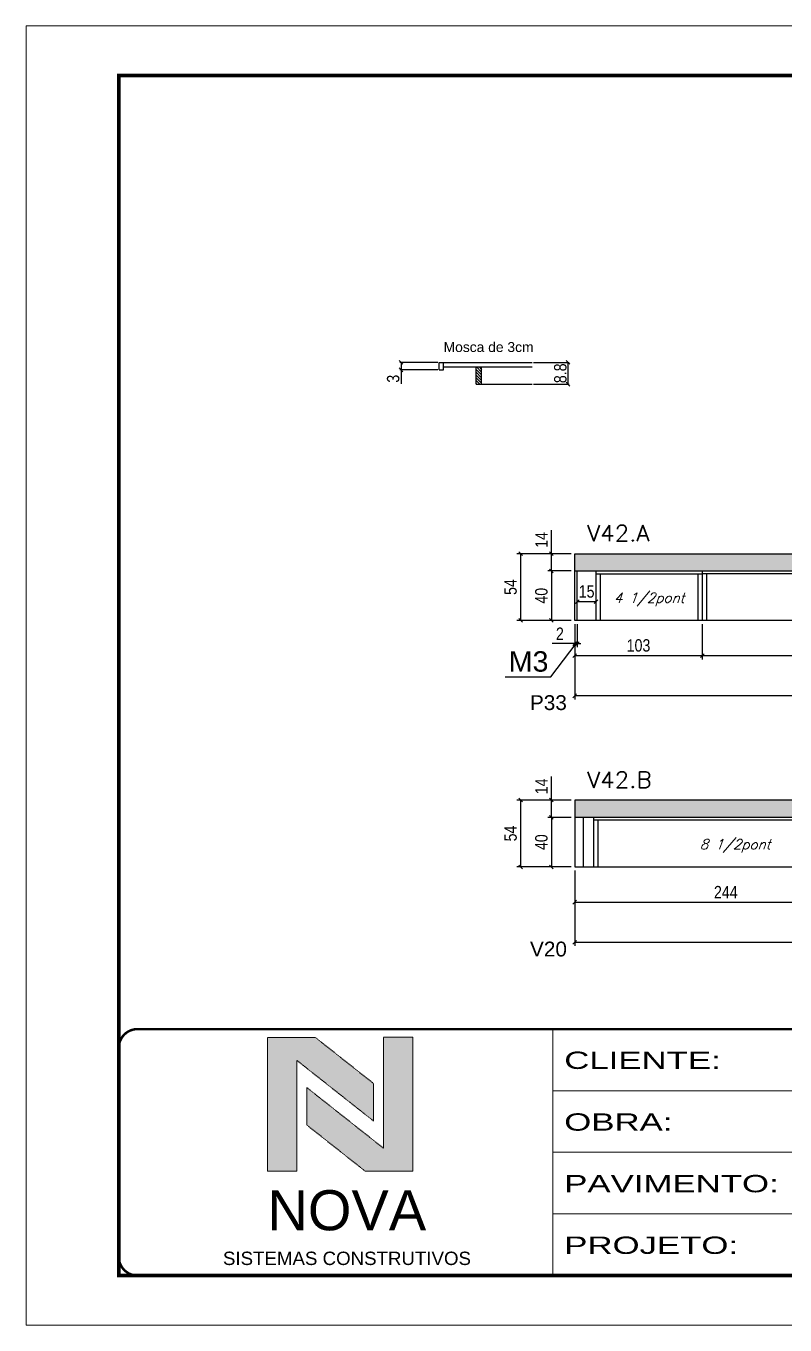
# Model space of a CAD drawing. Extents: x 0 to 6325, y 5574 to 19307.
# Drawn here: x 3170 to 3783, y 11317 to 12367 of the extents above; entities that cross this region are included whole.
import ezdxf

# ---------------------------------------------------------------- set-up
doc = ezdxf.new("R2010")
doc.units = 0
doc.linetypes.add('CONTINUO', pattern=[0])
doc.linetypes.add('DASHED', pattern=[0.75, 0.5, -0.25])
for name, color, linetype in [('1', 1, 'Continuous'), ('5', 5, 'Continuous'), ('COTA', 241, 'Continuous'), ('NOMENCLATURA', 7, 'Continuous'), ('Painéis', 200, 'Continuous'), ('SARR_2.2x7', 40, 'Continuous'), ('SARR_3.5x7', 81, 'Continuous'), ('texto', 7, 'Continuous')]:
    doc.layers.add(name, color=color, linetype=linetype)
for name, color, linetype, lineweight in [('CARIMBO-LEGENDA', 75, 'Continuous', 15), ('Folhas', 255, 'Continuous', 9), ('SARRAFO DE PRESSAO', 251, 'DASHED', 9), ('Texto Seção', 7, 'Continuous', 15)]:
    doc.layers.add(name, color=color, linetype=linetype, lineweight=lineweight)
doc.styles.add('arial', font='arial.ttf')
doc.styles.add('COTA TECNICA', font='techl___.ttf', dxfattribs={"height": 10})
doc.styles.add('COTA TECNICA 2X', font='techl___.ttf', dxfattribs={"height": 10})
doc.styles.add('REGUA-120', font='ROMANS.shx', dxfattribs={"height": 15})
doc.styles.add('Romans', font='romans.shx')
doc.styles.get("Standard").update_dxf_attribs({"font": 'arial.ttf'})
doc.styles.add('Tecnologia', font='')
doc.styles.get('Tecnologia').set_extended_font_data('Forgotten Futurist')
doc.dimstyles.new('PAINEL', dxfattribs={"dimtxt": 10, "dimasz": 3, "dimexe": 3, "dimexo": 3, "dimgap": 3, "dimtad": 1, "dimdec": 1, "dimzin": 12, "dimdsep": 46, "dimtxsty": 'COTA TECNICA', "dimblk1": 'OBLIQUE', "dimblk2": 'OBLIQUE', "dimsah": 1, "dimcen": 0.9, "dimclrd": 4, "dimclre": 4, "dimclrt": 240, "dimadec": 1, "dimazin": 3, "dimtfac": 1, "dimtdec": 1, "dimtmove": 0, "dimatfit": 3, "dimfxl": 1, "dimtolj": 1, "dimtzin": 12, "dimarcsym": 0})
doc.dimstyles.new('SECAO', dxfattribs={"dimscale": 0.333333, "dimtxt": 5, "dimasz": 9, "dimexe": 3, "dimexo": 3, "dimgap": 3, "dimtad": 1, "dimdec": 1, "dimlfac": 0.5, "dimzin": 12, "dimdsep": 46, "dimtxsty": 'COTA TECNICA 2X', "dimblk1": 'OBLIQUE', "dimblk2": 'OBLIQUE', "dimsah": 1, "dimcen": 0.9, "dimclrd": 4, "dimclre": 4, "dimclrt": 240, "dimadec": 1, "dimazin": 3, "dimtfac": 1, "dimtdec": 1, "dimtmove": 0, "dimatfit": 3, "dimfxl": 1, "dimtolj": 1, "dimtzin": 12, "dimarcsym": 0})

# ---------------------------------------------------------------- blocks, each defined once
blk = doc.blocks.new('A$C64660E27')
at = {"layer": 'COTA', "true_color": 0x1a1a1a}
h = blk.add_hatch(color=250, dxfattribs=at)
h.dxf.hatch_style = 1
h.paths.add_polyline_path([(185.4, -11.6), (142.4, -11.6), (142.4, -131.6), (168.8, -131.6), (168.8, -32.2), (237.7, -86.7), (237.7, -53)])
at = {"layer": 'COTA'}
h = blk.add_hatch(color=20, dxfattribs=at)
h.dxf.hatch_style = 1
h.paths.add_polyline_path([(273, -11.4), (246.6, -11.4), (246.6, -111.1), (177.7, -56.6), (177.7, -90.2), (230, -131.6), (273, -131.6)])
for p, q in [((142.4, -131.6), (142.4, -11.6)), ((142.4, -11.6), (185.4, -11.6)), ((185.4, -11.6), (237.7, -53)), ((273, -11.4), (246.6, -11.4)), ((246.6, -111.1), (246.6, -11.4)), ((273, -11.4), (273, -131.6)), ((168.8, -32.2), (237.7, -86.7)), ((168.8, -131.6), (168.8, -32.2)), ((246.6, -111.1), (177.7, -56.6)), ((177.7, -90.2), (177.7, -56.6)), ((237.7, -86.7), (237.7, -53)), ((230, -131.6), (177.7, -90.2)), ((142.4, -131.6), (168.8, -131.6)), ((273, -131.6), (230, -131.6))]:
    blk.add_line(p, q)
at = {"layer": 'CARIMBO-LEGENDA', "color": 7, "linetype": 'Continuous', "ltscale": 100, "style": 'arial'}
blk.add_text('NOVA', height=36, dxfattribs=at).set_placement((142.4, -184.8))
at = {"layer": 'CARIMBO-LEGENDA', "color": 7, "linetype": 'Continuous', "style": 'arial'}
blk.add_text('SISTEMAS CONSTRUTIVOS', height=12, dxfattribs=at).set_placement((102.5, -216))
blk = doc.blocks.new('9999999999')
at = {"color": 30, "linetype": 'CONTINUO'}
for p, q in [((98564.6, 34230.2), (98564.6, 34429.4)), ((98564.6, 34379.6), (99584, 34379.6)), ((98564.6, 34329.8), (99488, 34329.8)), ((98564.6, 34280), (99488, 34280))]:
    blk.add_line(p, q, dxfattribs=at)
at = {"color": 30, "linetype": 'CONTINUO', "const_width": 2}
blk.add_lwpolyline([(99584, 34230.2), (99584, 34414.4, 0.414214), (99569, 34429.4), (98229, 34429.4, 0.414214), (98214, 34414.4), (98214, 34245.2, 0.414214), (98229, 34230.2), (99584, 34230.2)], format="xyb", dxfattribs=at)
at = {"layer": 'Folhas'}
blk.add_lwpolyline([(98139, 34190.2), (99624, 34190.2), (99624, 35240.2), (98139, 35240.2)], close=True, dxfattribs=at)
at = {"layer": 'Folhas', "color": 30, "const_width": 3}
blk.add_lwpolyline([(98214, 34230.2), (99584, 34230.2), (99584, 35200.2), (98214, 35200.2)], close=True, dxfattribs=at)
at = {"xscale": 0.9, "yscale": 0.9, "zscale": 0.9}
blk.add_blockref('A$C64660E27', (98205.8, 34433.1), dxfattribs=at)
at = {"layer": 'Folhas', "color": 7, "style": 'Tecnologia', "width": 1.5}
for s, p in [('CLIENTE:', (98573.7, 34397.2)), ('OBRA:', (98573.7, 34347.3)), ('PAVIMENTO:', (98573.7, 34297.5)), ('PROJETO:', (98573.7, 34247.7))]:
    blk.add_text(s, height=14, dxfattribs=at).set_placement(p)
blk = doc.blocks.new('_Oblique')
at = {"layer": '1', "color": 0, "lineweight": -2}
blk.add_line((-0.5, -0.5), (0.5, 0.5), dxfattribs=at)
blk = doc.blocks.new('*D3087')
at = {"layer": 'COTA', "color": 4, "lineweight": -2, "transparency": 16777216}
for p, q in [((3613.2, 11883.6), (3613.2, 11822.7)), ((4204.2, 11883.6), (4204.2, 11822.7)), ((4204.2, 11825.7), (3613.2, 11825.7))]:
    blk.add_line(p, q, dxfattribs=at)
at = {"layer": 'Defpoints', "color": 0, "transparency": 16777216}
for p in [(3613.2, 11886.6), (4204.2, 11886.6), (3613.2, 11825.7)]:
    blk.add_point(p, dxfattribs=at)
at = {"layer": 'COTA', "color": 4, "lineweight": -2, "transparency": 16777216, "xscale": 3, "yscale": 3, "zscale": 3, "rotation": 180}
blk.add_blockref('_Oblique', (3613.2, 11825.7), dxfattribs=at)
at = {"layer": 'COTA', "color": 4, "lineweight": -2, "transparency": 16777216, "xscale": 3, "yscale": 3, "zscale": 3}
blk.add_blockref('_Oblique', (4204.2, 11825.7), dxfattribs=at)
at = {"layer": 'COTA', "color": 240, "transparency": 16777216, "insert": (3908.7, 11833.8), "char_height": 10, "attachment_point": 5, "style": 'COTA TECNICA'}
blk.add_mtext('\\A1;591', dxfattribs=at)
blk = doc.blocks.new('*D4267')
at = {"layer": 'COTA', "color": 4, "lineweight": -2, "transparency": 16777216}
for p, q in [((3716.2, 11883.6), (3716.2, 11855.1)), ((3960.2, 11883.6), (3960.2, 11855.1)), ((3960.2, 11858.1), (3716.2, 11858.1))]:
    blk.add_line(p, q, dxfattribs=at)
at = {"layer": 'Defpoints', "color": 0, "transparency": 16777216}
for p in [(3716.2, 11886.6), (3960.2, 11886.6), (3716.2, 11858.1)]:
    blk.add_point(p, dxfattribs=at)
at = {"layer": 'COTA', "color": 4, "lineweight": -2, "transparency": 16777216, "xscale": 3, "yscale": 3, "zscale": 3, "rotation": 180}
blk.add_blockref('_Oblique', (3716.2, 11858.1), dxfattribs=at)
at = {"layer": 'COTA', "color": 4, "lineweight": -2, "transparency": 16777216, "xscale": 3, "yscale": 3, "zscale": 3}
blk.add_blockref('_Oblique', (3960.2, 11858.1), dxfattribs=at)
at = {"layer": 'COTA', "color": 240, "transparency": 16777216, "insert": (3838.2, 11866.2), "char_height": 10, "attachment_point": 5, "style": 'COTA TECNICA'}
blk.add_mtext('\\A1;244', dxfattribs=at)
blk = doc.blocks.new('*D3088')
at = {"layer": 'COTA', "color": 4, "lineweight": -2, "transparency": 16777216}
for p, q in [((3613.2, 11883.6), (3613.2, 11855.1)), ((3716.2, 11883.6), (3716.2, 11855.1)), ((3716.2, 11858.1), (3613.2, 11858.1))]:
    blk.add_line(p, q, dxfattribs=at)
at = {"layer": 'Defpoints', "color": 0, "transparency": 16777216}
for p in [(3613.2, 11886.6), (3716.2, 11886.6), (3613.2, 11858.1)]:
    blk.add_point(p, dxfattribs=at)
at = {"layer": 'COTA', "color": 4, "lineweight": -2, "transparency": 16777216, "xscale": 3, "yscale": 3, "zscale": 3, "rotation": 180}
blk.add_blockref('_Oblique', (3613.2, 11858.1), dxfattribs=at)
at = {"layer": 'COTA', "color": 4, "lineweight": -2, "transparency": 16777216, "xscale": 3, "yscale": 3, "zscale": 3}
blk.add_blockref('_Oblique', (3716.2, 11858.1), dxfattribs=at)
at = {"layer": 'COTA', "color": 240, "transparency": 16777216, "insert": (3664.7, 11866.4), "char_height": 10, "attachment_point": 5, "style": 'COTA TECNICA'}
blk.add_mtext('\\A1;103', dxfattribs=at)
blk = doc.blocks.new('*D4268')
at = {"layer": 'COTA', "color": 4, "lineweight": -2, "transparency": 16777216}
for p, q in [((3610.2, 11926.6), (3591.4, 11926.6)), ((3594.4, 11926.6), (3594.4, 11886.6)), ((3610.2, 11886.6), (3591.4, 11886.6))]:
    blk.add_line(p, q, dxfattribs=at)
at = {"layer": 'Defpoints', "color": 0, "transparency": 16777216}
for p in [(3613.2, 11926.6), (3594.4, 11886.6), (3613.2, 11886.6)]:
    blk.add_point(p, dxfattribs=at)
at = {"layer": 'COTA', "color": 4, "lineweight": -2, "transparency": 16777216, "xscale": 3, "yscale": 3, "zscale": 3}
for p, rotation in [((3594.4, 11926.6), 90), ((3594.4, 11886.6), 270)]:
    blk.add_blockref('_Oblique', p, dxfattribs=dict(at, rotation=rotation))
at = {"layer": 'COTA', "color": 240, "transparency": 16777216, "insert": (3586.3, 11906.6), "char_height": 10, "attachment_point": 5, "rotation": 90, "style": 'COTA TECNICA'}
blk.add_mtext('\\A1;40', dxfattribs=at)
blk = doc.blocks.new('*D4269')
at = {"layer": 'COTA', "color": 4, "lineweight": -2, "transparency": 16777216}
for p, q in [((3594.4, 11940.6), (3594.4, 11959.7)), ((3610.2, 11940.6), (3591.4, 11940.6)), ((3594.4, 11926.6), (3594.4, 11940.6)), ((3610.2, 11926.6), (3591.4, 11926.6))]:
    blk.add_line(p, q, dxfattribs=at)
at = {"layer": 'Defpoints', "color": 0, "transparency": 16777216}
for p in [(3594.4, 11940.6), (3613.2, 11940.6), (3613.2, 11926.6)]:
    blk.add_point(p, dxfattribs=at)
at = {"layer": 'COTA', "color": 4, "lineweight": -2, "transparency": 16777216, "xscale": 3, "yscale": 3, "zscale": 3}
for p, rotation in [((3594.4, 11940.6), 90), ((3594.4, 11926.6), 270)]:
    blk.add_blockref('_Oblique', p, dxfattribs=dict(at, rotation=rotation))
at = {"layer": 'COTA', "color": 240, "transparency": 16777216, "insert": (3586.3, 11951.7), "char_height": 10, "attachment_point": 5, "rotation": 90, "style": 'COTA TECNICA'}
blk.add_mtext('\\A1;14', dxfattribs=at)
blk = doc.blocks.new('*D3089')
at = {"layer": 'COTA', "color": 4, "lineweight": -2, "transparency": 16777216}
for p, q in [((3610.2, 11940.6), (3566.5, 11940.6)), ((3569.5, 11940.6), (3569.5, 11886.6)), ((3610.2, 11886.6), (3566.5, 11886.6))]:
    blk.add_line(p, q, dxfattribs=at)
at = {"layer": 'Defpoints', "color": 0, "transparency": 16777216}
for p in [(3613.2, 11940.6), (3569.5, 11886.6), (3613.2, 11886.6)]:
    blk.add_point(p, dxfattribs=at)
at = {"layer": 'COTA', "color": 4, "lineweight": -2, "transparency": 16777216, "xscale": 3, "yscale": 3, "zscale": 3}
for p, rotation in [((3569.5, 11940.6), 90), ((3569.5, 11886.6), 270)]:
    blk.add_blockref('_Oblique', p, dxfattribs=dict(at, rotation=rotation))
at = {"layer": 'COTA', "color": 240, "transparency": 16777216, "insert": (3561.4, 11913.6), "char_height": 10, "attachment_point": 5, "rotation": 90, "style": 'COTA TECNICA'}
blk.add_mtext('\\A1;54', dxfattribs=at)
blk = doc.blocks.new('*D4276')
at = {"layer": 'COTA', "color": 4, "lineweight": -2, "transparency": 16777216}
for p, q in [((3579.8, 12095.2), (3608.7, 12095.2)), ((3607.7, 12095.2), (3607.7, 12077.6)), ((3579.8, 12077.6), (3608.7, 12077.6))]:
    blk.add_line(p, q, dxfattribs=at)
at = {"layer": 'Defpoints', "color": 0, "transparency": 16777216}
for p in [(3578.8, 12095.2), (3578.8, 12077.6), (3607.7, 12077.6)]:
    blk.add_point(p, dxfattribs=at)
at = {"layer": 'COTA', "color": 4, "lineweight": -2, "transparency": 16777216, "xscale": 3, "yscale": 3, "zscale": 3}
for p, rotation in [((3607.7, 12095.2), 90), ((3607.7, 12077.6), 270)]:
    blk.add_blockref('_Oblique', p, dxfattribs=dict(at, rotation=rotation))
at = {"layer": 'COTA', "color": 240, "transparency": 16777216, "insert": (3601.6, 12086.4), "char_height": 10, "attachment_point": 5, "rotation": 90, "style": 'COTA TECNICA 2X'}
blk.add_mtext('\\A1;8.8', dxfattribs=at)
blk = doc.blocks.new('*D4277')
at = {"layer": 'COTA', "color": 4, "lineweight": -2, "transparency": 16777216}
for p, q in [((3502.6, 12095.2), (3471.9, 12095.2)), ((3502.6, 12089.2), (3471.9, 12089.2)), ((3472.9, 12095.2), (3472.9, 12089.2)), ((3472.9, 12089.2), (3472.9, 12077.9))]:
    blk.add_line(p, q, dxfattribs=at)
at = {"layer": 'Defpoints', "color": 0, "transparency": 16777216}
for p in [(3472.9, 12089.2), (3503.6, 12095.2), (3503.6, 12089.2)]:
    blk.add_point(p, dxfattribs=at)
at = {"layer": 'COTA', "color": 4, "lineweight": -2, "transparency": 16777216, "xscale": 3, "yscale": 3, "zscale": 3}
for p, rotation in [((3472.9, 12095.2), 90), ((3472.9, 12089.2), 270)]:
    blk.add_blockref('_Oblique', p, dxfattribs=dict(at, rotation=rotation))
at = {"layer": 'COTA', "color": 240, "transparency": 16777216, "insert": (3466.6, 12082), "char_height": 10, "attachment_point": 5, "rotation": 90, "style": 'COTA TECNICA 2X'}
blk.add_mtext('\\A1;3', dxfattribs=at)
blk = doc.blocks.new('*D4272')
at = {"layer": 'COTA', "color": 4, "lineweight": -2, "transparency": 16777216}
for p, q in [((3613.2, 11883.6), (3613.2, 11864.9)), ((3615.2, 11883.6), (3615.2, 11864.9)), ((3613.2, 11867.9), (3595.1, 11867.9)), ((3615.2, 11867.9), (3613.2, 11867.9)), ((3615.2, 11867.9), (3618.2, 11867.9))]:
    blk.add_line(p, q, dxfattribs=at)
at = {"layer": 'Defpoints', "color": 0, "transparency": 16777216}
for p in [(3613.2, 11886.6), (3615.2, 11886.6), (3613.2, 11867.9)]:
    blk.add_point(p, dxfattribs=at)
at = {"layer": 'COTA', "color": 4, "lineweight": -2, "transparency": 16777216, "xscale": 3, "yscale": 3, "zscale": 3}
blk.add_blockref('_Oblique', (3613.2, 11867.9), dxfattribs=at)
at = {"layer": 'COTA', "color": 4, "lineweight": -2, "transparency": 16777216, "xscale": 3, "yscale": 3, "zscale": 3, "rotation": 180}
blk.add_blockref('_Oblique', (3615.2, 11867.9), dxfattribs=at)
at = {"layer": 'COTA', "color": 240, "transparency": 16777216, "insert": (3601.2, 11875.9), "char_height": 10, "attachment_point": 5, "style": 'COTA TECNICA'}
blk.add_mtext('\\A1;2', dxfattribs=at)
blk = doc.blocks.new('*D4273')
at = {"layer": 'COTA', "color": 4, "lineweight": -2, "transparency": 16777216}
blk.add_line((3615.2, 11901.9), (3630.3, 11901.9), dxfattribs=at)
at = {"layer": 'Defpoints', "color": 0, "transparency": 16777216}
for p in [(3615.2, 11901.9), (3630.3, 11901.9), (3630.3, 11901.9)]:
    blk.add_point(p, dxfattribs=at)
at = {"layer": 'COTA', "color": 4, "lineweight": -2, "transparency": 16777216, "xscale": 3, "yscale": 3, "zscale": 3, "rotation": 180}
blk.add_blockref('_Oblique', (3615.2, 11901.9), dxfattribs=at)
at = {"layer": 'COTA', "color": 4, "lineweight": -2, "transparency": 16777216, "xscale": 3, "yscale": 3, "zscale": 3}
blk.add_blockref('_Oblique', (3630.3, 11901.9), dxfattribs=at)
at = {"layer": 'COTA', "color": 240, "transparency": 16777216, "insert": (3622.8, 11910), "char_height": 10, "attachment_point": 5, "style": 'COTA TECNICA'}
blk.add_mtext('\\A1;15', dxfattribs=at)
blk = doc.blocks.new('*D3090')
at = {"layer": 'COTA', "color": 4, "lineweight": -2, "transparency": 16777216}
for p, q in [((3613.2, 11684.4), (3613.2, 11623.5)), ((4204.2, 11684.4), (4204.2, 11623.5)), ((3613.2, 11626.5), (4204.2, 11626.5))]:
    blk.add_line(p, q, dxfattribs=at)
at = {"layer": 'Defpoints', "color": 0, "transparency": 16777216}
for p in [(3613.2, 11687.4), (4204.2, 11687.4), (4204.2, 11626.5)]:
    blk.add_point(p, dxfattribs=at)
at = {"layer": 'COTA', "color": 4, "lineweight": -2, "transparency": 16777216, "xscale": 3, "yscale": 3, "zscale": 3, "rotation": 180}
blk.add_blockref('_Oblique', (3613.2, 11626.5), dxfattribs=at)
at = {"layer": 'COTA', "color": 4, "lineweight": -2, "transparency": 16777216, "xscale": 3, "yscale": 3, "zscale": 3}
blk.add_blockref('_Oblique', (4204.2, 11626.5), dxfattribs=at)
at = {"layer": 'COTA', "color": 240, "transparency": 16777216, "insert": (3908.7, 11634.6), "char_height": 10, "attachment_point": 5, "style": 'COTA TECNICA'}
blk.add_mtext('\\A1;591', dxfattribs=at)
blk = doc.blocks.new('*D4274')
at = {"layer": 'COTA', "color": 4, "lineweight": -2, "transparency": 16777216}
for p, q in [((3613.2, 11684.4), (3613.2, 11655.9)), ((3857.2, 11684.4), (3857.2, 11655.9)), ((3613.2, 11658.9), (3857.2, 11658.9))]:
    blk.add_line(p, q, dxfattribs=at)
at = {"layer": 'Defpoints', "color": 0, "transparency": 16777216}
for p in [(3613.2, 11687.4), (3857.2, 11687.4), (3857.2, 11658.9)]:
    blk.add_point(p, dxfattribs=at)
at = {"layer": 'COTA', "color": 4, "lineweight": -2, "transparency": 16777216, "xscale": 3, "yscale": 3, "zscale": 3, "rotation": 180}
blk.add_blockref('_Oblique', (3613.2, 11658.9), dxfattribs=at)
at = {"layer": 'COTA', "color": 4, "lineweight": -2, "transparency": 16777216, "xscale": 3, "yscale": 3, "zscale": 3}
blk.add_blockref('_Oblique', (3857.2, 11658.9), dxfattribs=at)
at = {"layer": 'COTA', "color": 240, "transparency": 16777216, "insert": (3735.2, 11667), "char_height": 10, "attachment_point": 5, "style": 'COTA TECNICA'}
blk.add_mtext('\\A1;244', dxfattribs=at)
blk = doc.blocks.new('*D3092')
at = {"layer": 'COTA', "color": 4, "lineweight": -2, "transparency": 16777216}
for p, q in [((3610.2, 11727.4), (3591.4, 11727.4)), ((3594.4, 11727.4), (3594.4, 11687.4)), ((3610.2, 11687.4), (3591.4, 11687.4))]:
    blk.add_line(p, q, dxfattribs=at)
at = {"layer": 'Defpoints', "color": 0, "transparency": 16777216}
for p in [(3613.2, 11727.4), (3594.4, 11687.4), (3613.2, 11687.4)]:
    blk.add_point(p, dxfattribs=at)
at = {"layer": 'COTA', "color": 4, "lineweight": -2, "transparency": 16777216, "xscale": 3, "yscale": 3, "zscale": 3}
for p, rotation in [((3594.4, 11727.4), 90), ((3594.4, 11687.4), 270)]:
    blk.add_blockref('_Oblique', p, dxfattribs=dict(at, rotation=rotation))
at = {"layer": 'COTA', "color": 240, "transparency": 16777216, "insert": (3586.3, 11707.4), "char_height": 10, "attachment_point": 5, "rotation": 90, "style": 'COTA TECNICA'}
blk.add_mtext('\\A1;40', dxfattribs=at)
blk = doc.blocks.new('*D3093')
at = {"layer": 'COTA', "color": 4, "lineweight": -2, "transparency": 16777216}
for p, q in [((3594.4, 11741.4), (3594.4, 11760.5)), ((3610.2, 11741.4), (3591.4, 11741.4)), ((3594.4, 11727.4), (3594.4, 11741.4)), ((3610.2, 11727.4), (3591.4, 11727.4))]:
    blk.add_line(p, q, dxfattribs=at)
at = {"layer": 'Defpoints', "color": 0, "transparency": 16777216}
for p in [(3594.4, 11741.4), (3613.2, 11741.4), (3613.2, 11727.4)]:
    blk.add_point(p, dxfattribs=at)
at = {"layer": 'COTA', "color": 4, "lineweight": -2, "transparency": 16777216, "xscale": 3, "yscale": 3, "zscale": 3}
for p, rotation in [((3594.4, 11741.4), 90), ((3594.4, 11727.4), 270)]:
    blk.add_blockref('_Oblique', p, dxfattribs=dict(at, rotation=rotation))
at = {"layer": 'COTA', "color": 240, "transparency": 16777216, "insert": (3586.3, 11752.5), "char_height": 10, "attachment_point": 5, "rotation": 90, "style": 'COTA TECNICA'}
blk.add_mtext('\\A1;14', dxfattribs=at)
blk = doc.blocks.new('*D3094')
at = {"layer": 'COTA', "color": 4, "lineweight": -2, "transparency": 16777216}
for p, q in [((3610.2, 11741.4), (3566.5, 11741.4)), ((3569.5, 11741.4), (3569.5, 11687.4)), ((3610.2, 11687.4), (3566.5, 11687.4))]:
    blk.add_line(p, q, dxfattribs=at)
at = {"layer": 'Defpoints', "color": 0, "transparency": 16777216}
for p in [(3613.2, 11741.4), (3569.5, 11687.4), (3613.2, 11687.4)]:
    blk.add_point(p, dxfattribs=at)
at = {"layer": 'COTA', "color": 4, "lineweight": -2, "transparency": 16777216, "xscale": 3, "yscale": 3, "zscale": 3}
for p, rotation in [((3569.5, 11741.4), 90), ((3569.5, 11687.4), 270)]:
    blk.add_blockref('_Oblique', p, dxfattribs=dict(at, rotation=rotation))
at = {"layer": 'COTA', "color": 240, "transparency": 16777216, "insert": (3561.4, 11714.4), "char_height": 10, "attachment_point": 5, "rotation": 90, "style": 'COTA TECNICA'}
blk.add_mtext('\\A1;54', dxfattribs=at)

msp = doc.modelspace()

# ---------------------------------------------------------------- hatches: boundary and pattern name
at = {"layer": 'COTA'}
h = msp.add_hatch(dxfattribs=at)
h.set_pattern_fill('AR-CONC', color=256, scale=0.03)
h.set_pattern_definition([(50, (1542.5, 11.0985), (5.46554, -0.4781726), [0.5715, -6.2865]), (355, (1542.5, 11.0985), (-1.0573026, 5.7317054), [0.4572, -5.0292175]), (100.451445, (1542.9555, 11.0587), (4.4082374, 5.2535326), [0.4857003, -5.3427073]), (46.1842, (1542.5, 12.6225), (8.1323712, -1.26127), [0.85725, -9.42975]), (96.63556, (1543.178, 12.5174), (7.122124, 7.4227837), [0.7285507, -8.014068]), (351.18415, (1542.5, 12.6225), (7.122124, 7.422784), [0.685799, -7.543792]), (21, (1543.262, 12.2415), (4.5484317, -3.067956), [0.5715, -6.2865]), (326, (1543.262, 12.2415), (1.8540609, 5.525639), [0.4572, -5.0292]), (71.451445, (1543.641, 11.986), (6.4024926, 2.457683), [0.4857003, -5.3426981]), (37.5, (1542.5, 11.0985), (0.0926581, 2.53665117), [0, -4.96824, 0, -5.1054, 0, -5.04825]), (7.5, (1542.5, 11.0985), (2.0045899, 3.00541724), [0, -2.91084, 0, -4.85394, 0, -1.92405]), (327.5, (1540.8007, 11.0985), (4.06771786, -0.17186232), [0, -1.905, 0, -5.9436, 0, -7.8867]), (317.5, (1540.0387, 11.0985), (4.4438754, 0.7627947), [0, -2.4765, 0, -3.94716, 0, -5.6007])])
h.paths.add_polyline_path([(3613.25, 11940.6), (3613.25, 11926.6), (4204.25, 11926.6), (4204.25, 11940.6)])
h = msp.add_hatch(dxfattribs=at)
h.set_pattern_fill('AR-CONC', color=256, scale=0.03)
h.set_pattern_definition([(50, (1542.5, -188.107), (5.46554, -0.4781726), [0.5715, -6.2865]), (355, (1542.5, -188.107), (-1.0573026, 5.7317054), [0.4572, -5.0292175]), (100.451445, (1542.9555, -188.147), (4.4082374, 5.2535326), [0.4857003, -5.3427073]), (46.1842, (1542.5, -186.583), (8.1323712, -1.26127), [0.85725, -9.42975]), (96.63556, (1543.178, -186.688), (7.122124, 7.4227837), [0.7285507, -8.014068]), (351.18415, (1542.5, -186.583), (7.122124, 7.422784), [0.685799, -7.543792]), (21, (1543.262, -186.964), (4.5484317, -3.067956), [0.5715, -6.2865]), (326, (1543.262, -186.964), (1.8540609, 5.525639), [0.4572, -5.0292]), (71.451445, (1543.641, -187.2197), (6.4024926, 2.457683), [0.4857003, -5.3426981]), (37.5, (1542.5, -188.107), (0.0926581, 2.53665117), [0, -4.96824, 0, -5.1054, 0, -5.04825]), (7.5, (1542.5, -188.107), (2.0045899, 3.00541724), [0, -2.91084, 0, -4.85394, 0, -1.92405]), (327.5, (1540.8007, -188.107), (4.06771786, -0.17186232), [0, -1.905, 0, -5.9436, 0, -7.8867]), (317.5, (1540.0387, -188.107), (4.4438754, 0.7627947), [0, -2.4765, 0, -3.94716, 0, -5.6007])])
h.paths.add_polyline_path([(3613.25, 11741.39), (3613.25, 11727.39), (4204.25, 11727.39), (4204.25, 11741.39)])
at = {"layer": 'SARR_2.2x7'}
h = msp.add_hatch(dxfattribs=at)
h.set_pattern_fill('ANSI31', color=256, scale=0.5, angle=90)
h.set_pattern_definition([(135, (84.069, 7741.905), (-1.122532, -1.122532), [])])
h.paths.add_polyline_path([(3538, 12091.59), (3533.6, 12091.59), (3533.6, 12077.59), (3538, 12077.59)])

# ---------------------------------------------------------------- linework, layer by layer
at = {"layer": '1', "color": 6}
for p, q in [((3503.6, 12089.19), (3503.6, 12095.19)), ((3503.6, 12095.19), (3578.79, 12095.19)), ((3503.6, 12089.19), (3507.2, 12089.19)), ((3507.2, 12089.19), (3507.2, 12095.19)), ((3507.2, 12091.59), (3578.79, 12091.59)), ((3533.6, 12077.59), (3578.79, 12077.59))]:
    msp.add_line(p, q, dxfattribs=at)
at = {"layer": 'COTA'}
for p, q in [((3533.6, 12077.59), (3533.6, 12091.59)), ((3538, 12077.59), (3538, 12091.59)), ((3613.25, 11926.6), (3613.25, 11940.6)), ((3613.25, 11940.6), (4204.25, 11940.6)), ((4204.25, 11741.39), (3613.25, 11741.39)), ((3613.25, 11741.39), (3613.25, 11727.39))]:
    msp.add_line(p, q, dxfattribs=at)
at = {"layer": 'NOMENCLATURA', "linetype": 'Continuous'}
msp.add_lwpolyline([(3557, 11841.05), (3593.9, 11841.05), (3614.25, 11867.9)], dxfattribs=at)
at = {"layer": 'Painéis', "linetype": 'ByBlock'}
for p, q in [((3613.25, 11926.6), (4204.25, 11926.6)), ((3613.25, 11886.6), (3613.25, 11926.6)), ((3615.25, 11886.6), (3615.25, 11926.6)), ((3716.25, 11926.6), (3716.25, 11886.6)), ((4204.25, 11886.6), (3613.25, 11886.6)), ((4204.25, 11727.39), (3613.25, 11727.39)), ((3613.25, 11727.39), (3613.25, 11687.39)), ((3613.25, 11687.39), (4204.25, 11687.39))]:
    msp.add_line(p, q, dxfattribs=at)
at = {"layer": 'SARR_2.2x7', "linetype": 'Continuous'}
for p, q in [((3630.25, 11924.4), (3716.25, 11924.4)), ((3960.25, 11924.4), (3716.25, 11924.4)), ((3620.25, 11687.39), (3620.25, 11727.39)), ((3857.25, 11725.19), (3628.25, 11725.19))]:
    msp.add_line(p, q, dxfattribs=at)
at = {"layer": 'SARR_3.5x7'}
for p, q in [((3630.25, 11926.6), (3630.25, 11886.6)), ((3633.75, 11924.4), (3633.75, 11886.6)), ((3712.75, 11924.4), (3712.75, 11886.6)), ((3719.75, 11924.4), (3719.75, 11886.6)), ((3628.25, 11727.39), (3628.25, 11687.39)), ((3631.75, 11725.19), (3631.75, 11687.39))]:
    msp.add_line(p, q, dxfattribs=at)

# ---------------------------------------------------------------- block references
at = {"layer": 'SARRAFO DE PRESSAO', "color": 6, "linetype": 'ByBlock'}
msp.add_blockref('9999999999', (-94968.98, -22873.08), dxfattribs=at)

# ---------------------------------------------------------------- texts
at = {"layer": '5', "linetype": 'Continuous'}
for s, p in [('P33', (3577, 11814.21)), ('V20', (3577.06, 11615.01))]:
    msp.add_text(s, height=12, rotation=0.00004, dxfattribs=at).set_placement(p)
at = {"layer": 'NOMENCLATURA', "style": 'arial'}
msp.add_text('Mosca de 3cm', height=8, dxfattribs=at).set_placement((3507.28, 12103.6))
at = {"layer": 'NOMENCLATURA', "linetype": 'Continuous'}
msp.add_text('M3', height=16.5, dxfattribs=at).set_placement((3559.93, 11845.24))
at = {"layer": 'texto', "color": 2, "char_height": 8, "attachment_point": 5, "style": 'Romans'}
for s, insert in [('{\\Q19;\\C256;4 1/2pont}', (3673.25, 11903.6)), ('{\\Q19;\\C256;8 1/2pont}', (3742.75, 11704.39))]:
    msp.add_mtext(s, dxfattribs=dict(at, insert=insert))
at = {"layer": 'Texto Seção', "style": 'REGUA-120', "width": 1.05}
for s, p in [('V42.A', (3623.25, 11950.6)), ('V42.B', (3623.25, 11751.39))]:
    msp.add_text(s, height=13, dxfattribs=at).set_placement(p)

# ---------------------------------------------------------------- dimensions: what is measured, and where the dimension line sits
at = {"layer": 'COTA'}
for base, p1, p2, angle, dimstyle, picture, middle in [((3472.87, 12089.19), (3503.6, 12095.19), (3503.6, 12089.19), 90, 'SECAO', '*D4277', (3466.65, 12082.03)), ((3594.36, 11940.6), (3613.25, 11926.6), (3613.25, 11940.6), 90, 'PAINEL', '*D4269', (3586.29, 11951.66)), ((3569.54, 11886.6), (3613.25, 11940.6), (3613.25, 11886.6), 90, 'PAINEL', '*D3089', (3561.43, 11913.6)), ((3594.36, 11886.6), (3613.25, 11926.6), (3613.25, 11886.6), 90, 'PAINEL', '*D4268', (3586.26, 11906.6)), ((3594.36, 11741.39), (3613.25, 11727.39), (3613.25, 11741.39), 90, 'PAINEL', '*D3093', (3586.29, 11752.45)), ((3569.54, 11687.39), (3613.25, 11741.39), (3613.25, 11687.39), 90, 'PAINEL', '*D3094', (3561.43, 11714.39)), ((3594.36, 11687.39), (3613.25, 11727.39), (3613.25, 11687.39), 90, 'PAINEL', '*D3092', (3586.26, 11707.39)), ((4204.25, 11626.5), (3613.25, 11687.39), (4204.25, 11687.39), 180, 'PAINEL', '*D3090', (3908.75, 11634.64)), ((3857.25, 11658.93), (3613.25, 11687.39), (3857.25, 11687.39), 180, 'PAINEL', '*D4274', (3735.25, 11667.01))]:
    dim = msp.add_linear_dim(base=base, p1=p1, p2=p2, angle=angle, dimstyle=dimstyle, dxfattribs=at)
    dim.commit()
    dim.dimension.update_dxf_attribs({"geometry": picture, "text_midpoint": middle})
dim = msp.add_linear_dim(base=(3607.69, 12077.59), p1=(3578.79, 12095.19), p2=(3578.79, 12077.59), angle=90, dimstyle='SECAO', dxfattribs=at)
dim.commit()
dim.dimension.update_dxf_attribs({"geometry": '*D4276', "text_midpoint": (3607.69, 12086.39), "dimtype": 160})
dim = msp.add_linear_dim(base=(3630.25, 11901.86), p1=(3615.25, 11901.86), p2=(3630.25, 11901.86), dimstyle='PAINEL', dxfattribs=at)
dim.commit()
dim.dimension.update_dxf_attribs({"geometry": '*D4273', "text_midpoint": (3622.75, 11901.86), "dimtype": 160})
for base, p1, p2, picture, middle in [((3613.25, 11867.9), (3615.25, 11886.6), (3613.25, 11886.6), '*D4272', (3601.19, 11875.9)), ((3613.25, 11825.71), (4204.25, 11886.6), (3613.25, 11886.6), '*D3087', (3908.75, 11833.85)), ((3613.25, 11858.14), (3716.25, 11886.6), (3613.25, 11886.6), '*D3088', (3664.75, 11866.36)), ((3716.25, 11858.14), (3960.25, 11886.6), (3716.25, 11886.6), '*D4267', (3838.25, 11866.21))]:
    dim = msp.add_linear_dim(base=base, p1=p1, p2=p2, dimstyle='PAINEL', dxfattribs=at)
    dim.commit()
    dim.dimension.update_dxf_attribs({"geometry": picture, "text_midpoint": middle})

doc.saveas('drawing.dxf')
